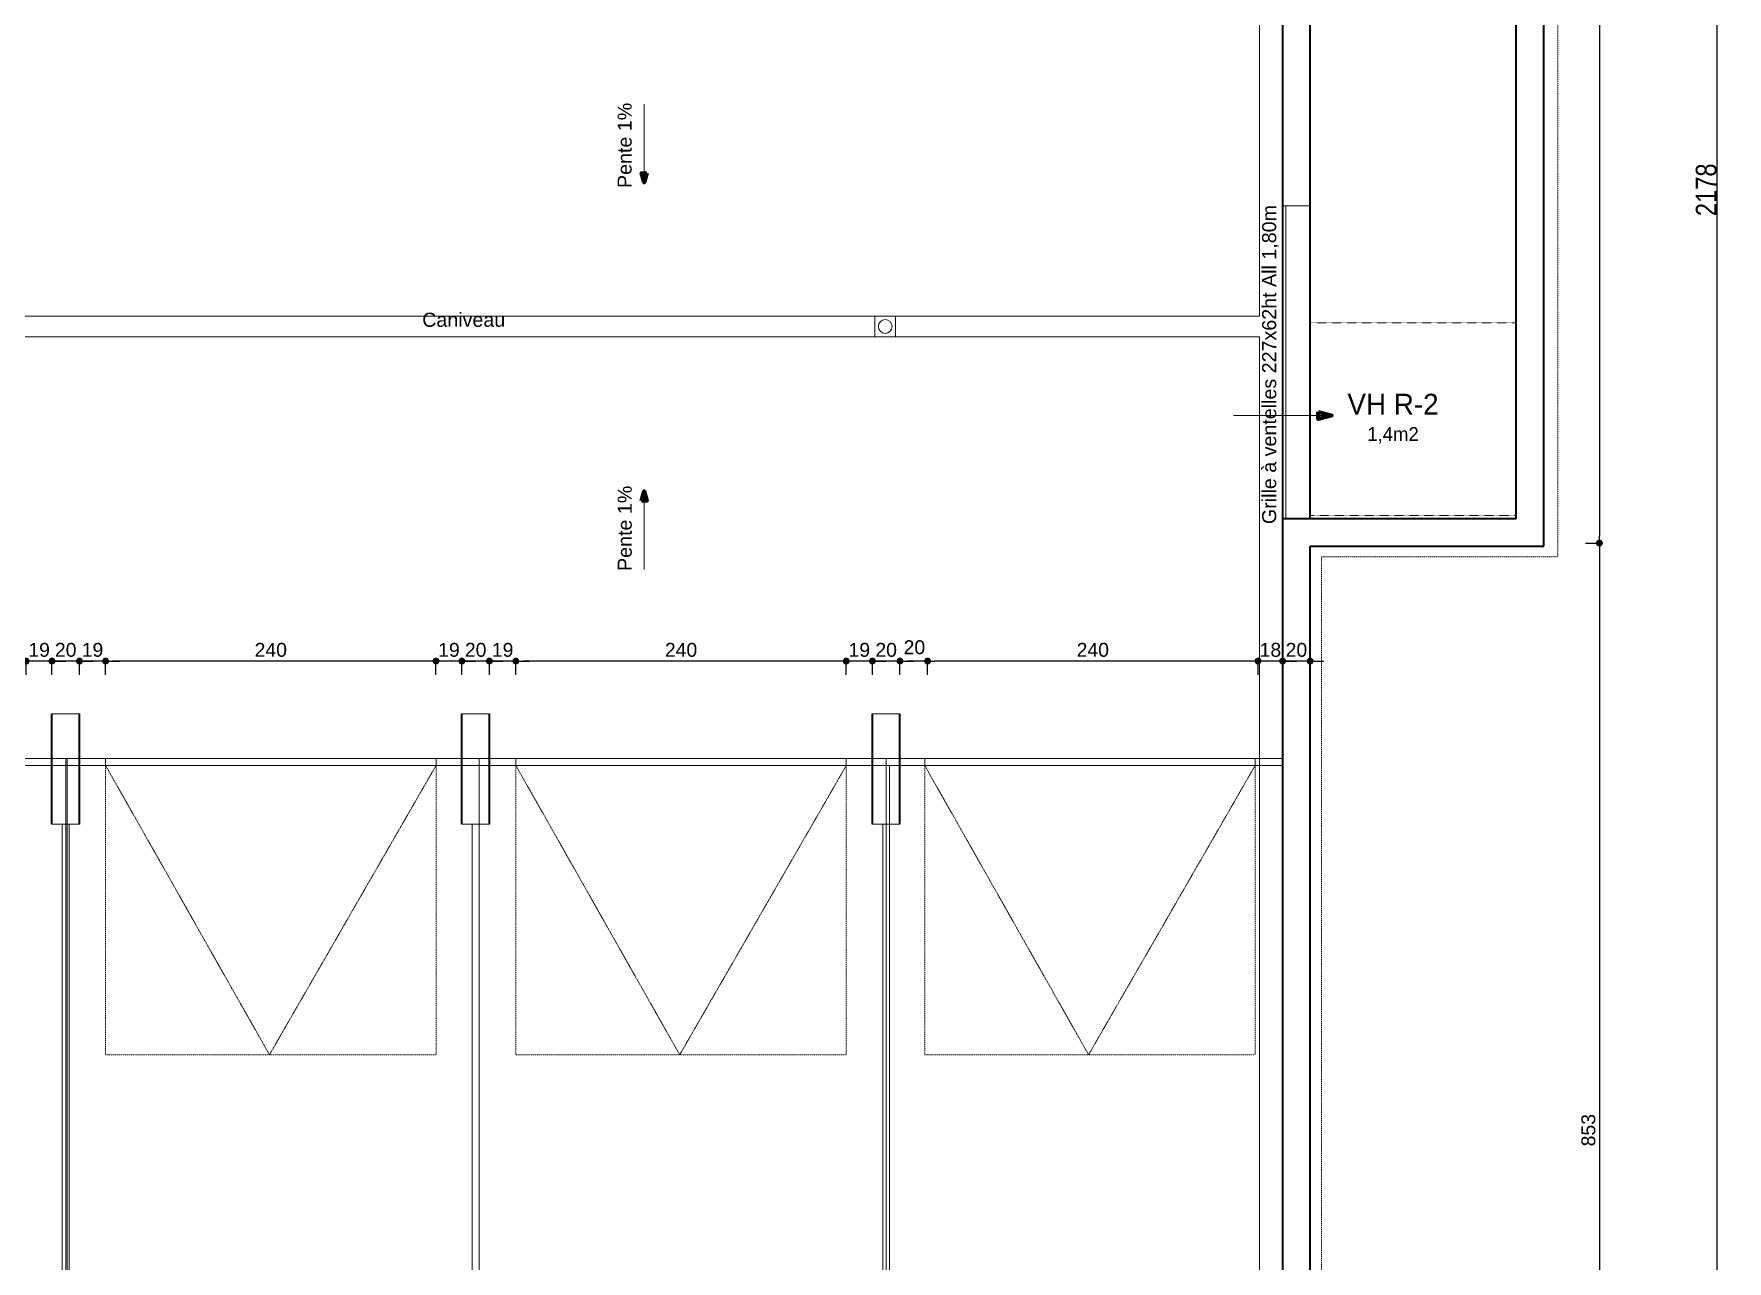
# Model space of a CAD drawing. Header units: centimetres. Extents: x 16433 to 114398, y -50094 to -12305.
# Drawn here: x 33388 to 34618, y -32882 to -31991 of the extents above; entities that cross this region are included whole.
import ezdxf

# ---------------------------------------------------------------- set-up
doc = ezdxf.new("R2010")
doc.units = ezdxf.units.CM
doc.header["$LTSCALE"] = 0.5
doc.linetypes.add('Style de ligne -1', pattern=[0.41664, 0.20828, -0.20836])
doc.linetypes.add('Style de ligne -14', pattern=[0.442913, 0.295276, -0.147638])
doc.layers.get('0').update_dxf_attribs({"linetype": 'CONTINUOUS'})
doc.layers.get('DEFPOINTS').update_dxf_attribs({"linetype": 'CONTINUOUS'})
for name, color, linetype in [('01_cote_gen', 4, 'CONTINUOUS'), ('3-BAT C-Niveau -2', 7, 'CONTINUOUS'), ('AA_COTES', 2, 'CONTINUOUS')]:
    doc.layers.add(name, color=color, linetype=linetype)
doc.styles.add('Futura Book', font='')
doc.styles.add('Helvetica', font='')
doc.styles.add('STYLE2', font='ARIALN.TTF')
doc.styles.get('Futura Book').set_extended_font_data('Futura Book')
doc.styles.get('Helvetica').set_extended_font_data('Helvetica')
doc.dimstyles.new('IS', dxfattribs={"dimtxt": 10.08724, "dimasz": 5.007446, "dimexe": 2, "dimexo": 10, "dimgap": 3, "dimtad": 1, "dimdec": 1, "dimtxsty": 'Helvetica', "dimblk": 'DOT', "dimblk1": 'DOT', "dimblk2": 'DOT', "dimcen": 0, "dimdle": 10, "dimazin": 0, "dimtfac": 0.8, "dimtdec": 1, "dimtix": 1, "dimtmove": 0, "dimatfit": 0, "dimldrblk": 'VW_FILLEDARROW-1', "dimfxl": 10, "dimfxlon": 1, "dimfrac": 2, "dimtolj": 1, "dimarcsym": 0})
doc.dimstyles.new('JB50', dxfattribs={"dimscale": 0.1, "dimtxt": 150, "dimasz": 15, "dimexe": 0.1, "dimexo": 0.1, "dimgap": 0.09, "dimtad": 1, "dimdec": 1, "dimdsep": 46, "dimtxsty": 'STYLE2', "dimblk1": 'BOND_G', "dimblk2": 'BOND_D', "dimsah": 1, "dimcen": 1.5, "dimdle": 0.01, "dimse1": 1, "dimse2": 1, "dimclrd": 4, "dimclre": 2, "dimclrt": 6, "dimazin": 2, "dimtfac": 2.333333, "dimtdec": 1, "dimtix": 1, "dimtmove": 2, "dimatfit": 3, "dimldrblk": 'BOND_G', "dimfxl": 1, "dimtolj": 1, "dimtzin": 0, "dimarcsym": 0})

# ---------------------------------------------------------------- blocks, each defined once
blk = doc.blocks.new('Groupe-97-1')
at = {"color": 7, "linetype": 'Continuous', "lineweight": 5}
for p, q in [((13417.7, -44928.5), (14237.2, -49256.1)), ((13432.4, -44925.7), (14252, -49253.3)), ((14252, -49253.3), (15395.2, -49036.8)), ((13286.9, -49436), (14237.2, -49256.1))]:
    blk.add_line(p, q, dxfattribs=at)
blk = doc.blocks.new('Groupe-98-1')
at = {"color": 7, "linetype": 'Continuous', "lineweight": 13}
blk.add_line((13988, -48848.3), (14044.1, -48837.7), dxfattribs=at)
at = {"color": 7, "linetype": 'Continuous', "lineweight": 100, "flags": 128}
blk.add_lwpolyline([(14036.8, -48837.2), (14044.1, -48837.7), (14037.5, -48840.9)], close=True, dxfattribs=at)
at = {"color": 7, "insert": (14013.9, -48823.9), "char_height": 10.217, "attachment_point": 2, "rotation": 10.7236, "line_spacing_factor": 0.834288, "style": 'Helvetica'}
blk.add_mtext('\\pt38.078;Pente 1%', dxfattribs=at)
blk = doc.blocks.new('Groupe-99-1')
at = {"color": 7, "linetype": 'Continuous', "lineweight": 13}
blk.add_line((14320.1, -48785.4), (14264.1, -48796), dxfattribs=at)
at = {"color": 7, "linetype": 'Continuous', "lineweight": 100, "flags": 128}
blk.add_lwpolyline([(14271.3, -48796.7), (14264.1, -48796), (14270.6, -48793)], close=True, dxfattribs=at)
at = {"color": 7, "insert": (14287.1, -48772.1), "char_height": 10.217, "attachment_point": 2, "rotation": 10.7236, "line_spacing_factor": 0.834288, "style": 'Helvetica'}
blk.add_mtext('\\pt38.078;Pente 1%', dxfattribs=at)
blk = doc.blocks.new('Groupe-106-1')
at = {"color": 7, "linetype": 'Continuous', "lineweight": 13, "flags": 128}
blk.add_lwpolyline([(14200, -48978.7), (14202.8, -48993.5), (14188.1, -48996.3), (14185.3, -48981.5)], close=True, dxfattribs=at)
at = {"color": 7, "linetype": 'Continuous', "lineweight": 13}
blk.add_circle((14194.1, -48987.6), 5, dxfattribs=at)
blk = doc.blocks.new('_DOT')
at = {"color": 0, "linetype": 'ByBlock', "lineweight": -2}
blk.add_line((-0.5, 0), (-1, 0), dxfattribs=at)
at = {"color": 0, "linetype": 'ByBlock', "const_width": 0.5}
blk.add_lwpolyline([(-0.25, 0, 1), (0.25, 0, 1)], format="xyb", close=True, dxfattribs=at)
blk = doc.blocks.new('*D2446')
at = {"layer": '3-BAT C-Niveau -2', "color": 0, "linetype": 'Continuous', "lineweight": -2, "transparency": 16777216}
for p, q in [((34515, -32360.9), (34527, -32360.9)), ((34525, -32365.9), (34525, -33208.4)), ((34515, -33213.4), (34527, -33213.4))]:
    blk.add_line(p, q, dxfattribs=at)
at = {"layer": 'DEFPOINTS', "color": 0, "linetype": 'Continuous', "transparency": 16777216}
for p in [(34484.5, -32360.9), (34283, -33213.4), (34525, -33213.4)]:
    blk.add_point(p, dxfattribs=at)
at = {"layer": '3-BAT C-Niveau -2', "color": 0, "linetype": 'Continuous', "lineweight": -2, "transparency": 16777216, "xscale": 5.007446289062499, "yscale": 5.007446289062499, "zscale": 5.007446289062499}
for p, rotation in [((34525, -32360.9), 90), ((34525, -33213.4), 270)]:
    blk.add_blockref('_DOT', p, dxfattribs=dict(at, rotation=rotation))
at = {"layer": '3-BAT C-Niveau -2', "color": 0, "linetype": 'Continuous', "lineweight": 5, "transparency": 16777216, "insert": (34517, -32787.2), "char_height": 10.09, "attachment_point": 5, "rotation": 90, "style": 'Helvetica'}
blk.add_mtext('\\A1;853', dxfattribs=at)
blk = doc.blocks.new('VW_FILLEDARROW-1')
at = {"color": 0, "linetype": 'Continuous', "lineweight": 5, "flags": 128}
blk.add_lwpolyline([(-2, 0.54), (0, 0), (-2, -0.54)], close=True, dxfattribs=at)
blk = doc.blocks.new('*D2447')
at = {"layer": '3-BAT C-Niveau -2', "color": 0, "linetype": 'Continuous', "lineweight": -2, "transparency": 16777216}
for p, q in [((34515, -30997.4), (34527, -30997.4)), ((34525, -31002.4), (34525, -32355.9)), ((34515, -32360.9), (34527, -32360.9))]:
    blk.add_line(p, q, dxfattribs=at)
at = {"layer": 'DEFPOINTS', "color": 0, "linetype": 'Continuous', "transparency": 16777216}
for p in [(34484.5, -30997.4), (34484.5, -32360.9), (34525, -32360.9)]:
    blk.add_point(p, dxfattribs=at)
at = {"layer": '3-BAT C-Niveau -2', "color": 0, "linetype": 'Continuous', "lineweight": -2, "transparency": 16777216, "xscale": 5.007446289062499, "yscale": 5.007446289062499, "zscale": 5.007446289062499}
for p, rotation in [((34525, -30997.4), 90), ((34525, -32360.9), 270)]:
    blk.add_blockref('_DOT', p, dxfattribs=dict(at, rotation=rotation))
at = {"layer": '3-BAT C-Niveau -2', "color": 0, "linetype": 'Continuous', "lineweight": 5, "transparency": 16777216, "insert": (34517, -31679.2), "char_height": 10.09, "attachment_point": 5, "rotation": 90, "style": 'Helvetica'}
blk.add_mtext('\\A1;1363', dxfattribs=at)
blk = doc.blocks.new('*D2350')
at = {"layer": '3-BAT C-Niveau -2', "color": 0, "linetype": 'Continuous', "lineweight": -2, "transparency": 16777216}
for p, q in [((33377.2, -32446.6), (33372.2, -32446.6)), ((33382.2, -32456.6), (33382.2, -32444.6)), ((33400.9, -32446.6), (33382.2, -32446.6)), ((33400.9, -32456.6), (33400.9, -32444.6)), ((33405.9, -32446.6), (33410.9, -32446.6))]:
    blk.add_line(p, q, dxfattribs=at)
at = {"layer": 'DEFPOINTS', "color": 0, "linetype": 'Continuous', "transparency": 16777216}
for p in [(33382.2, -32446.6), (33400.9, -32484.9), (33382.2, -32531.7)]:
    blk.add_point(p, dxfattribs=at)
at = {"layer": '3-BAT C-Niveau -2', "color": 0, "linetype": 'Continuous', "lineweight": -2, "transparency": 16777216, "xscale": 5.007446289062499, "yscale": 5.007446289062499, "zscale": 5.007446289062499}
blk.add_blockref('_DOT', (33382.2, -32446.6), dxfattribs=at)
at = {"layer": '3-BAT C-Niveau -2', "color": 0, "linetype": 'Continuous', "lineweight": -2, "transparency": 16777216, "xscale": 5.007446289062499, "yscale": 5.007446289062499, "zscale": 5.007446289062499, "rotation": 180}
blk.add_blockref('_DOT', (33400.9, -32446.6), dxfattribs=at)
at = {"layer": '3-BAT C-Niveau -2', "color": 0, "linetype": 'Continuous', "lineweight": 5, "transparency": 16777216, "insert": (33391.6, -32438.5), "char_height": 10.09, "attachment_point": 5, "style": 'Helvetica'}
blk.add_mtext('\\A1;19', dxfattribs=at)
blk = doc.blocks.new('*D2351')
at = {"layer": '3-BAT C-Niveau -2', "color": 0, "linetype": 'Continuous', "lineweight": -2, "transparency": 16777216}
for p, q in [((33395.9, -32446.6), (33390.9, -32446.6)), ((33400.9, -32456.6), (33400.9, -32444.6)), ((33420.9, -32446.6), (33400.9, -32446.6)), ((33420.9, -32456.6), (33420.9, -32444.6)), ((33425.9, -32446.6), (33430.9, -32446.6))]:
    blk.add_line(p, q, dxfattribs=at)
at = {"layer": 'DEFPOINTS', "color": 0, "linetype": 'Continuous', "transparency": 16777216}
for p in [(33400.9, -32446.6), (33400.9, -32484.9), (33420.9, -32484.9)]:
    blk.add_point(p, dxfattribs=at)
at = {"layer": '3-BAT C-Niveau -2', "color": 0, "linetype": 'Continuous', "lineweight": -2, "transparency": 16777216, "xscale": 5.007446289062499, "yscale": 5.007446289062499, "zscale": 5.007446289062499}
blk.add_blockref('_DOT', (33400.9, -32446.6), dxfattribs=at)
at = {"layer": '3-BAT C-Niveau -2', "color": 0, "linetype": 'Continuous', "lineweight": -2, "transparency": 16777216, "xscale": 5.007446289062499, "yscale": 5.007446289062499, "zscale": 5.007446289062499, "rotation": 180}
blk.add_blockref('_DOT', (33420.9, -32446.6), dxfattribs=at)
at = {"layer": '3-BAT C-Niveau -2', "color": 0, "linetype": 'Continuous', "lineweight": 5, "transparency": 16777216, "insert": (33410.9, -32438.5), "char_height": 10.09, "attachment_point": 5, "style": 'Helvetica'}
blk.add_mtext('\\A1;20', dxfattribs=at)
blk = doc.blocks.new('*D2352')
at = {"layer": '3-BAT C-Niveau -2', "color": 0, "linetype": 'Continuous', "lineweight": -2, "transparency": 16777216}
for p, q in [((33415.9, -32446.6), (33410.9, -32446.6)), ((33420.9, -32456.6), (33420.9, -32444.6)), ((33439.9, -32446.6), (33420.9, -32446.6)), ((33439.9, -32456.6), (33439.9, -32444.6)), ((33444.9, -32446.6), (33449.9, -32446.6))]:
    blk.add_line(p, q, dxfattribs=at)
at = {"layer": 'DEFPOINTS', "color": 0, "linetype": 'Continuous', "transparency": 16777216}
for p in [(33420.9, -32446.6), (33420.9, -32484.9), (33439.9, -32522.4)]:
    blk.add_point(p, dxfattribs=at)
at = {"layer": '3-BAT C-Niveau -2', "color": 0, "linetype": 'Continuous', "lineweight": -2, "transparency": 16777216, "xscale": 5.007446289062499, "yscale": 5.007446289062499, "zscale": 5.007446289062499}
blk.add_blockref('_DOT', (33420.9, -32446.6), dxfattribs=at)
at = {"layer": '3-BAT C-Niveau -2', "color": 0, "linetype": 'Continuous', "lineweight": -2, "transparency": 16777216, "xscale": 5.007446289062499, "yscale": 5.007446289062499, "zscale": 5.007446289062499, "rotation": 180}
blk.add_blockref('_DOT', (33439.9, -32446.6), dxfattribs=at)
at = {"layer": '3-BAT C-Niveau -2', "color": 0, "linetype": 'Continuous', "lineweight": 5, "transparency": 16777216, "insert": (33430.4, -32438.5), "char_height": 10.09, "attachment_point": 5, "style": 'Helvetica'}
blk.add_mtext('\\A1;19', dxfattribs=at)
blk = doc.blocks.new('*D2353')
at = {"layer": '3-BAT C-Niveau -2', "color": 0, "linetype": 'Continuous', "lineweight": -2, "transparency": 16777216}
for p, q in [((33439.9, -32456.6), (33439.9, -32444.6)), ((33674.9, -32446.6), (33444.9, -32446.6)), ((33679.9, -32456.6), (33679.9, -32444.6))]:
    blk.add_line(p, q, dxfattribs=at)
at = {"layer": 'DEFPOINTS', "color": 0, "linetype": 'Continuous', "transparency": 16777216}
for p in [(33439.9, -32446.6), (33439.9, -32522.4), (33679.9, -32526.5)]:
    blk.add_point(p, dxfattribs=at)
at = {"layer": '3-BAT C-Niveau -2', "color": 0, "linetype": 'Continuous', "lineweight": -2, "transparency": 16777216, "xscale": 5.007446289062499, "yscale": 5.007446289062499, "zscale": 5.007446289062499, "rotation": 180}
blk.add_blockref('_DOT', (33439.9, -32446.6), dxfattribs=at)
at = {"layer": '3-BAT C-Niveau -2', "color": 0, "linetype": 'Continuous', "lineweight": -2, "transparency": 16777216, "xscale": 5.007446289062499, "yscale": 5.007446289062499, "zscale": 5.007446289062499}
blk.add_blockref('_DOT', (33679.9, -32446.6), dxfattribs=at)
at = {"layer": '3-BAT C-Niveau -2', "color": 0, "linetype": 'Continuous', "lineweight": 5, "transparency": 16777216, "insert": (33559.9, -32438.5), "char_height": 10.09, "attachment_point": 5, "style": 'Helvetica'}
blk.add_mtext('\\A1;240', dxfattribs=at)
blk = doc.blocks.new('*D2354')
at = {"layer": '3-BAT C-Niveau -2', "color": 0, "linetype": 'Continuous', "lineweight": -2, "transparency": 16777216}
for p, q in [((33674.9, -32446.6), (33669.9, -32446.6)), ((33679.9, -32456.6), (33679.9, -32444.6)), ((33698.7, -32446.6), (33679.9, -32446.6)), ((33698.7, -32456.6), (33698.7, -32444.6)), ((33703.7, -32446.6), (33708.7, -32446.6))]:
    blk.add_line(p, q, dxfattribs=at)
at = {"layer": 'DEFPOINTS', "color": 0, "linetype": 'Continuous', "transparency": 16777216}
for p in [(33679.9, -32446.6), (33698.7, -32489.1), (33679.9, -32526.5)]:
    blk.add_point(p, dxfattribs=at)
at = {"layer": '3-BAT C-Niveau -2', "color": 0, "linetype": 'Continuous', "lineweight": -2, "transparency": 16777216, "xscale": 5.007446289062499, "yscale": 5.007446289062499, "zscale": 5.007446289062499}
blk.add_blockref('_DOT', (33679.9, -32446.6), dxfattribs=at)
at = {"layer": '3-BAT C-Niveau -2', "color": 0, "linetype": 'Continuous', "lineweight": -2, "transparency": 16777216, "xscale": 5.007446289062499, "yscale": 5.007446289062499, "zscale": 5.007446289062499, "rotation": 180}
blk.add_blockref('_DOT', (33698.7, -32446.6), dxfattribs=at)
at = {"layer": '3-BAT C-Niveau -2', "color": 0, "linetype": 'Continuous', "lineweight": 5, "transparency": 16777216, "insert": (33689.3, -32438.5), "char_height": 10.09, "attachment_point": 5, "style": 'Helvetica'}
blk.add_mtext('\\A1;19', dxfattribs=at)
blk = doc.blocks.new('*D2355')
at = {"layer": '3-BAT C-Niveau -2', "color": 0, "linetype": 'Continuous', "lineweight": -2, "transparency": 16777216}
for p, q in [((33693.7, -32446.6), (33688.6, -32446.6)), ((33698.7, -32456.6), (33698.7, -32444.6)), ((33718.7, -32446.6), (33698.7, -32446.6)), ((33718.7, -32456.6), (33718.7, -32444.6)), ((33723.7, -32446.6), (33728.7, -32446.6))]:
    blk.add_line(p, q, dxfattribs=at)
at = {"layer": 'DEFPOINTS', "color": 0, "linetype": 'Continuous', "transparency": 16777216}
for p in [(33698.7, -32446.6), (33698.7, -32489.1), (33718.7, -32487.8)]:
    blk.add_point(p, dxfattribs=at)
at = {"layer": '3-BAT C-Niveau -2', "color": 0, "linetype": 'Continuous', "lineweight": -2, "transparency": 16777216, "xscale": 5.007446289062499, "yscale": 5.007446289062499, "zscale": 5.007446289062499}
blk.add_blockref('_DOT', (33698.7, -32446.6), dxfattribs=at)
at = {"layer": '3-BAT C-Niveau -2', "color": 0, "linetype": 'Continuous', "lineweight": -2, "transparency": 16777216, "xscale": 5.007446289062499, "yscale": 5.007446289062499, "zscale": 5.007446289062499, "rotation": 180}
blk.add_blockref('_DOT', (33718.7, -32446.6), dxfattribs=at)
at = {"layer": '3-BAT C-Niveau -2', "color": 0, "linetype": 'Continuous', "lineweight": 5, "transparency": 16777216, "insert": (33708.7, -32438.5), "char_height": 10.09, "attachment_point": 5, "style": 'Helvetica'}
blk.add_mtext('\\A1;20', dxfattribs=at)
blk = doc.blocks.new('*D2356')
at = {"layer": '3-BAT C-Niveau -2', "color": 0, "linetype": 'Continuous', "lineweight": -2, "transparency": 16777216}
for p, q in [((33713.7, -32446.6), (33708.6, -32446.6)), ((33718.7, -32456.6), (33718.7, -32444.6)), ((33737.9, -32446.6), (33718.7, -32446.6)), ((33737.9, -32456.6), (33737.9, -32444.6)), ((33742.9, -32446.6), (33747.9, -32446.6))]:
    blk.add_line(p, q, dxfattribs=at)
at = {"layer": 'DEFPOINTS', "color": 0, "linetype": 'Continuous', "transparency": 16777216}
for p in [(33718.7, -32446.6), (33718.7, -32487.8), (33737.9, -32574.9)]:
    blk.add_point(p, dxfattribs=at)
at = {"layer": '3-BAT C-Niveau -2', "color": 0, "linetype": 'Continuous', "lineweight": -2, "transparency": 16777216, "xscale": 5.007446289062499, "yscale": 5.007446289062499, "zscale": 5.007446289062499}
blk.add_blockref('_DOT', (33718.7, -32446.6), dxfattribs=at)
at = {"layer": '3-BAT C-Niveau -2', "color": 0, "linetype": 'Continuous', "lineweight": -2, "transparency": 16777216, "xscale": 5.007446289062499, "yscale": 5.007446289062499, "zscale": 5.007446289062499, "rotation": 180}
blk.add_blockref('_DOT', (33737.9, -32446.6), dxfattribs=at)
at = {"layer": '3-BAT C-Niveau -2', "color": 0, "linetype": 'Continuous', "lineweight": 5, "transparency": 16777216, "insert": (33728.3, -32438.5), "char_height": 10.09, "attachment_point": 5, "style": 'Helvetica'}
blk.add_mtext('\\A1;19', dxfattribs=at)
blk = doc.blocks.new('*D2357')
at = {"layer": '3-BAT C-Niveau -2', "color": 0, "linetype": 'Continuous', "lineweight": -2, "transparency": 16777216}
for p, q in [((33737.9, -32456.6), (33737.9, -32444.6)), ((33972.9, -32446.6), (33742.9, -32446.6)), ((33977.9, -32456.6), (33977.9, -32444.6))]:
    blk.add_line(p, q, dxfattribs=at)
at = {"layer": 'DEFPOINTS', "color": 0, "linetype": 'Continuous', "transparency": 16777216}
for p in [(33737.9, -32446.6), (33737.9, -32574.9), (33977.9, -32574.9)]:
    blk.add_point(p, dxfattribs=at)
at = {"layer": '3-BAT C-Niveau -2', "color": 0, "linetype": 'Continuous', "lineweight": -2, "transparency": 16777216, "xscale": 5.007446289062499, "yscale": 5.007446289062499, "zscale": 5.007446289062499, "rotation": 180}
blk.add_blockref('_DOT', (33737.9, -32446.6), dxfattribs=at)
at = {"layer": '3-BAT C-Niveau -2', "color": 0, "linetype": 'Continuous', "lineweight": -2, "transparency": 16777216, "xscale": 5.007446289062499, "yscale": 5.007446289062499, "zscale": 5.007446289062499}
blk.add_blockref('_DOT', (33977.9, -32446.6), dxfattribs=at)
at = {"layer": '3-BAT C-Niveau -2', "color": 0, "linetype": 'Continuous', "lineweight": 5, "transparency": 16777216, "insert": (33857.9, -32438.5), "char_height": 10.09, "attachment_point": 5, "style": 'Helvetica'}
blk.add_mtext('\\A1;240', dxfattribs=at)
blk = doc.blocks.new('*D2358')
at = {"layer": '3-BAT C-Niveau -2', "color": 0, "linetype": 'Continuous', "lineweight": -2, "transparency": 16777216}
for p, q in [((33972.9, -32446.6), (33967.9, -32446.6)), ((33977.9, -32456.6), (33977.9, -32444.6)), ((33996.9, -32446.6), (33977.9, -32446.6)), ((33996.9, -32456.6), (33996.9, -32444.6)), ((34001.9, -32446.6), (34006.9, -32446.6))]:
    blk.add_line(p, q, dxfattribs=at)
at = {"layer": 'DEFPOINTS', "color": 0, "linetype": 'Continuous', "transparency": 16777216}
for p in [(33977.9, -32446.6), (33996.9, -32484.9), (33977.9, -32574.9)]:
    blk.add_point(p, dxfattribs=at)
at = {"layer": '3-BAT C-Niveau -2', "color": 0, "linetype": 'Continuous', "lineweight": -2, "transparency": 16777216, "xscale": 5.007446289062499, "yscale": 5.007446289062499, "zscale": 5.007446289062499}
blk.add_blockref('_DOT', (33977.9, -32446.6), dxfattribs=at)
at = {"layer": '3-BAT C-Niveau -2', "color": 0, "linetype": 'Continuous', "lineweight": -2, "transparency": 16777216, "xscale": 5.007446289062499, "yscale": 5.007446289062499, "zscale": 5.007446289062499, "rotation": 180}
blk.add_blockref('_DOT', (33996.9, -32446.6), dxfattribs=at)
at = {"layer": '3-BAT C-Niveau -2', "color": 0, "linetype": 'Continuous', "lineweight": 5, "transparency": 16777216, "insert": (33987.4, -32438.5), "char_height": 10.09, "attachment_point": 5, "style": 'Helvetica'}
blk.add_mtext('\\A1;19', dxfattribs=at)
blk = doc.blocks.new('*D2359')
at = {"layer": '3-BAT C-Niveau -2', "color": 0, "linetype": 'Continuous', "lineweight": -2, "transparency": 16777216}
for p, q in [((33991.9, -32446.6), (33986.9, -32446.6)), ((33996.9, -32456.6), (33996.9, -32444.6)), ((34016.9, -32446.6), (33996.9, -32446.6)), ((34016.9, -32456.6), (34016.9, -32444.6)), ((34021.9, -32446.6), (34026.9, -32446.6))]:
    blk.add_line(p, q, dxfattribs=at)
at = {"layer": 'DEFPOINTS', "color": 0, "linetype": 'Continuous', "transparency": 16777216}
for p in [(33996.9, -32446.6), (33996.9, -32484.9), (34016.9, -32484.9)]:
    blk.add_point(p, dxfattribs=at)
at = {"layer": '3-BAT C-Niveau -2', "color": 0, "linetype": 'Continuous', "lineweight": -2, "transparency": 16777216, "xscale": 5.007446289062499, "yscale": 5.007446289062499, "zscale": 5.007446289062499}
blk.add_blockref('_DOT', (33996.9, -32446.6), dxfattribs=at)
at = {"layer": '3-BAT C-Niveau -2', "color": 0, "linetype": 'Continuous', "lineweight": -2, "transparency": 16777216, "xscale": 5.007446289062499, "yscale": 5.007446289062499, "zscale": 5.007446289062499, "rotation": 180}
blk.add_blockref('_DOT', (34016.9, -32446.6), dxfattribs=at)
at = {"layer": '3-BAT C-Niveau -2', "color": 0, "linetype": 'Continuous', "lineweight": 5, "transparency": 16777216, "insert": (34006.9, -32438.5), "char_height": 10.09, "attachment_point": 5, "style": 'Helvetica'}
blk.add_mtext('\\A1;20', dxfattribs=at)
blk = doc.blocks.new('*D2360')
at = {"layer": '3-BAT C-Niveau -2', "color": 0, "linetype": 'Continuous', "lineweight": -2, "transparency": 16777216}
for p, q in [((34016.9, -32456.6), (34016.9, -32444.6)), ((34032, -32446.6), (34021.9, -32446.6)), ((34037, -32456.6), (34037, -32444.6))]:
    blk.add_line(p, q, dxfattribs=at)
at = {"layer": 'DEFPOINTS', "color": 0, "linetype": 'Continuous', "transparency": 16777216}
for p in [(34016.9, -32446.6), (34016.9, -32484.9), (34037, -32534.7)]:
    blk.add_point(p, dxfattribs=at)
at = {"layer": '3-BAT C-Niveau -2', "color": 0, "linetype": 'Continuous', "lineweight": -2, "transparency": 16777216, "xscale": 5.007446289062499, "yscale": 5.007446289062499, "zscale": 5.007446289062499, "rotation": 180}
blk.add_blockref('_DOT', (34016.9, -32446.6), dxfattribs=at)
at = {"layer": '3-BAT C-Niveau -2', "color": 0, "linetype": 'Continuous', "lineweight": -2, "transparency": 16777216, "xscale": 5.007446289062499, "yscale": 5.007446289062499, "zscale": 5.007446289062499}
blk.add_blockref('_DOT', (34037, -32446.6), dxfattribs=at)
at = {"layer": '3-BAT C-Niveau -2', "color": 0, "linetype": 'Continuous', "lineweight": 5, "transparency": 16777216, "insert": (34027.4, -32436.6), "char_height": 10.09, "attachment_point": 5, "style": 'Helvetica'}
blk.add_mtext('\\A1;20', dxfattribs=at)
blk = doc.blocks.new('*D2361')
at = {"layer": '3-BAT C-Niveau -2', "color": 0, "linetype": 'Continuous', "lineweight": -2, "transparency": 16777216}
for p, q in [((34037, -32456.6), (34037, -32444.6)), ((34272, -32446.6), (34042, -32446.6)), ((34277, -32456.6), (34277, -32444.6))]:
    blk.add_line(p, q, dxfattribs=at)
at = {"layer": 'DEFPOINTS', "color": 0, "linetype": 'Continuous', "transparency": 16777216}
for p in [(34037, -32446.6), (34037, -32534.7), (34277, -32547.3)]:
    blk.add_point(p, dxfattribs=at)
at = {"layer": '3-BAT C-Niveau -2', "color": 0, "linetype": 'Continuous', "lineweight": -2, "transparency": 16777216, "xscale": 5.007446289062499, "yscale": 5.007446289062499, "zscale": 5.007446289062499, "rotation": 180}
blk.add_blockref('_DOT', (34037, -32446.6), dxfattribs=at)
at = {"layer": '3-BAT C-Niveau -2', "color": 0, "linetype": 'Continuous', "lineweight": -2, "transparency": 16777216, "xscale": 5.007446289062499, "yscale": 5.007446289062499, "zscale": 5.007446289062499}
blk.add_blockref('_DOT', (34277, -32446.6), dxfattribs=at)
at = {"layer": '3-BAT C-Niveau -2', "color": 0, "linetype": 'Continuous', "lineweight": 5, "transparency": 16777216, "insert": (34157, -32438.5), "char_height": 10.09, "attachment_point": 5, "style": 'Helvetica'}
blk.add_mtext('\\A1;240', dxfattribs=at)
blk = doc.blocks.new('*D2362')
at = {"layer": '3-BAT C-Niveau -2', "color": 0, "linetype": 'Continuous', "lineweight": -2, "transparency": 16777216}
for p, q in [((34272, -32446.6), (34267, -32446.6)), ((34277, -32456.6), (34277, -32444.6)), ((34294.9, -32446.6), (34277, -32446.6)), ((34294.9, -32456.6), (34294.9, -32444.6)), ((34299.9, -32446.6), (34304.9, -32446.6))]:
    blk.add_line(p, q, dxfattribs=at)
at = {"layer": 'DEFPOINTS', "color": 0, "linetype": 'Continuous', "transparency": 16777216}
for p in [(34277, -32446.6), (34294.9, -32472), (34277, -32547.3)]:
    blk.add_point(p, dxfattribs=at)
at = {"layer": '3-BAT C-Niveau -2', "color": 0, "linetype": 'Continuous', "lineweight": -2, "transparency": 16777216, "xscale": 5.007446289062499, "yscale": 5.007446289062499, "zscale": 5.007446289062499}
blk.add_blockref('_DOT', (34277, -32446.6), dxfattribs=at)
at = {"layer": '3-BAT C-Niveau -2', "color": 0, "linetype": 'Continuous', "lineweight": -2, "transparency": 16777216, "xscale": 5.007446289062499, "yscale": 5.007446289062499, "zscale": 5.007446289062499, "rotation": 180}
blk.add_blockref('_DOT', (34294.9, -32446.6), dxfattribs=at)
at = {"layer": '3-BAT C-Niveau -2', "color": 0, "linetype": 'Continuous', "lineweight": 5, "transparency": 16777216, "insert": (34286, -32438.5), "char_height": 10.09, "attachment_point": 5, "style": 'Helvetica'}
blk.add_mtext('\\A1;18', dxfattribs=at)
blk = doc.blocks.new('*D2363')
at = {"layer": '3-BAT C-Niveau -2', "color": 0, "linetype": 'Continuous', "lineweight": -2, "transparency": 16777216}
for p, q in [((34289.9, -32446.6), (34284.9, -32446.6)), ((34294.9, -32456.6), (34294.9, -32444.6)), ((34314.9, -32446.6), (34294.9, -32446.6)), ((34314.9, -32456.6), (34314.9, -32444.6)), ((34319.9, -32446.6), (34324.9, -32446.6))]:
    blk.add_line(p, q, dxfattribs=at)
at = {"layer": 'DEFPOINTS', "color": 0, "linetype": 'Continuous', "transparency": 16777216}
for p in [(34294.9, -32446.6), (34294.9, -32472), (34314.9, -32472)]:
    blk.add_point(p, dxfattribs=at)
at = {"layer": '3-BAT C-Niveau -2', "color": 0, "linetype": 'Continuous', "lineweight": -2, "transparency": 16777216, "xscale": 5.007446289062499, "yscale": 5.007446289062499, "zscale": 5.007446289062499}
blk.add_blockref('_DOT', (34294.9, -32446.6), dxfattribs=at)
at = {"layer": '3-BAT C-Niveau -2', "color": 0, "linetype": 'Continuous', "lineweight": -2, "transparency": 16777216, "xscale": 5.007446289062499, "yscale": 5.007446289062499, "zscale": 5.007446289062499, "rotation": 180}
blk.add_blockref('_DOT', (34314.9, -32446.6), dxfattribs=at)
at = {"layer": '3-BAT C-Niveau -2', "color": 0, "linetype": 'Continuous', "lineweight": 5, "transparency": 16777216, "insert": (34304.9, -32438.5), "char_height": 10.09, "attachment_point": 5, "style": 'Helvetica'}
blk.add_mtext('\\A1;20', dxfattribs=at)
blk = doc.blocks.new('PORTE DE GARAGE')
at = {"color": 7, "linetype": 'Style de ligne -1', "lineweight": 5}
for p in [(0, 5), (240, 5)]:
    blk.add_line(p, (121, 215), dxfattribs=at)
at = {"color": 7, "linetype": 'Style de ligne -1', "lineweight": 5, "flags": 128}
blk.add_lwpolyline([(0, 215), (240, 215), (240, 5), (0, 5)], close=True, dxfattribs=at)
at = {"color": 7, "linetype": 'Continuous', "lineweight": 13, "flags": 128}
blk.add_lwpolyline([(0, 5), (240, 5), (240, 0), (0, 0)], close=True, dxfattribs=at)
blk = doc.blocks.new('BOND_G')
at = {"layer": 'AA_COTES', "color": 0}
for p, q in [((0, -5), (0, 15)), ((5, 0), (-5, 0)), ((1.77, 1.77), (-1.77, -1.77))]:
    blk.add_line(p, q, dxfattribs=at)
blk = doc.blocks.new('BOND_D')
at = {"layer": 'AA_COTES', "color": 0}
for p, q in [((5, 0), (-5, 0)), ((-1.77, -1.77), (1.77, 1.77)), ((0, 5), (0, -15))]:
    blk.add_line(p, q, dxfattribs=at)
blk = doc.blocks.new('*D2996')
at = {"layer": '01_cote_gen', "color": 4, "lineweight": -2, "transparency": 16777216}
blk.add_line((34610.3, -31016.9), (34610.3, -33191.9), dxfattribs=at)
at = {"layer": 'DEFPOINTS', "color": 0}
for p in [(34152.2, -31015.4), (34205.8, -33193.4), (34610.3, -33193.4)]:
    blk.add_point(p, dxfattribs=at)
at = {"layer": '01_cote_gen', "color": 4, "lineweight": -2, "transparency": 16777216, "xscale": 1.5, "yscale": 1.5, "zscale": 1.5}
for name, p, rotation in [('BOND_G', (34610.3, -31015.4), 90), ('BOND_D', (34610.3, -33193.4), 270)]:
    blk.add_blockref(name, p, dxfattribs=dict(at, rotation=rotation))
at = {"layer": '01_cote_gen', "color": 6, "transparency": 16777216, "insert": (34602.6, -32104.4), "char_height": 15, "attachment_point": 5, "rotation": 90, "style": 'STYLE2'}
blk.add_mtext('\\A1;2178', dxfattribs=at)

msp = doc.modelspace()

# ---------------------------------------------------------------- linework, layer by layer
at = {"layer": '3-BAT C-Niveau -2', "color": 7, "linetype": 'Continuous', "lineweight": 35}
for p, q in [((34484.532, -32363.155), (34484.532, -30997.435)), ((34294.926, -32343.155), (34294.926, -31015.435)), ((34314.926, -32343.155), (34314.926, -31015.435)), ((34464.532, -32343.155), (34464.532, -31015.435)), ((34294.926, -33193.435), (34294.926, -32343.155)), ((34294.926, -32343.155), (34464.532, -32343.155)), ((34314.926, -33213.435), (34314.926, -32363.155)), ((34314.926, -32363.155), (34484.532, -32363.155)), ((33400.926, -32564.915), (33400.926, -32484.915)), ((33420.926, -32564.915), (33420.926, -32484.915)), ((33698.659, -32564.915), (33698.659, -32484.915)), ((33718.659, -32564.915), (33718.659, -32484.915)), ((33996.926, -32564.915), (33996.926, -32484.915)), ((34016.926, -32564.915), (34016.926, -32484.915))]:
    msp.add_line(p, q, dxfattribs=at)
at = {"layer": '3-BAT C-Niveau -2', "color": 7, "linetype": 'Continuous', "lineweight": 5}
for p, q in [((34484.532, -32363.155), (34484.532, -30997.435)), ((34294.926, -32343.155), (34294.926, -31015.435)), ((34314.926, -32343.155), (34314.926, -31015.435)), ((34464.532, -32343.155), (34464.532, -31015.435)), ((34259.118, -32268.352), (34330.735, -32268.352)), ((34314.926, -32343.155), (34294.926, -32343.155)), ((34294.926, -32517.434), (34294.926, -32343.155)), ((34294.926, -32343.155), (34464.532, -32343.155)), ((34314.926, -33213.435), (34314.926, -32363.155)), ((34314.926, -32363.155), (34484.532, -32363.155)), ((33420.926, -32484.915), (33400.926, -32484.915)), ((33400.926, -32564.915), (33400.926, -32484.915)), ((33420.926, -32564.915), (33420.926, -32484.915)), ((33718.659, -32484.915), (33698.659, -32484.915)), ((33698.659, -32564.915), (33698.659, -32484.915)), ((33718.659, -32564.915), (33718.659, -32484.915)), ((34016.926, -32484.915), (33996.926, -32484.915)), ((33996.926, -32564.915), (33996.926, -32484.915)), ((34016.926, -32564.915), (34016.926, -32484.915)), ((34294.926, -32517.434), (32227.812, -32517.434)), ((34294.926, -32522.434), (32227.812, -32522.434)), ((34294.926, -33193.435), (34294.926, -32522.434)), ((33420.926, -32564.915), (33400.926, -32564.915)), ((33408.426, -32564.915), (33408.426, -33193.435)), ((33408.426, -32564.915), (33413.426, -32564.915)), ((33413.426, -32564.915), (33413.426, -33193.435)), ((33718.659, -32564.915), (33698.659, -32564.915)), ((33706.159, -32564.915), (33706.159, -33193.435)), ((33706.159, -32564.915), (33711.159, -32564.915)), ((33711.159, -32564.915), (33711.159, -33193.435)), ((34016.926, -32564.915), (33996.926, -32564.915)), ((34004.426, -32564.915), (34004.426, -33193.435)), ((34004.426, -32564.915), (34009.426, -32564.915)), ((34009.426, -32564.915), (34009.426, -33193.435))]:
    msp.add_line(p, q, dxfattribs=at)
at = {"layer": '3-BAT C-Niveau -2', "color": 7, "linetype": 'Continuous', "lineweight": 18}
for p, q in [((34294.926, -32517.434), (32227.812, -32517.434)), ((34294.926, -32522.434), (32227.812, -32522.434)), ((33408.426, -32564.915), (33408.426, -33193.435)), ((33413.426, -32564.915), (33413.426, -33193.435)), ((33706.159, -32564.915), (33706.159, -33193.435)), ((33711.159, -32564.915), (33711.159, -33193.435)), ((34004.426, -32564.915), (34004.426, -33193.435)), ((34009.426, -32564.915), (34009.426, -33193.435))]:
    msp.add_line(p, q, dxfattribs=at)
at = {"layer": '3-BAT C-Niveau -2', "color": 1, "linetype": 'Style de ligne -1', "lineweight": 13, "true_color": 0xff0000, "flags": 128}
msp.add_lwpolyline([(31905.952, -33223.45), (31905.952, -32992.67), (31615.821, -32992.67), (31615.821, -33223.434), (29590.877, -33223.434), (29590.877, -32474.915), (29824.821, -32474.915), (29824.821, -31623.45), (34494.83, -31623.45), (34494.83, -32370.925), (34323.037, -32370.925), (34323.037, -33223.45)], close=True, dxfattribs=at)
at = {"layer": '3-BAT C-Niveau -2', "color": 7, "linetype": 'Continuous', "lineweight": 13, "flags": 128}
msp.add_lwpolyline([(34314.926, -32116.155), (34314.926, -32343.155), (34294.926, -32343.155), (34294.926, -32116.155)], close=True, dxfattribs=at)
at = {"layer": '3-BAT C-Niveau -2', "color": 7, "linetype": 'Continuous', "lineweight": 5, "flags": 128}
for points in [[(34294.926, -32343.155), (34294.926, -32116.155), (34297.235, -32116.155), (34297.235, -32343.155)], [(33114.039, -33193.435), (33114.039, -32517.434), (33412.039, -32517.434), (33412.039, -33193.435)], [(33410.926, -33193.435), (33410.926, -32517.434), (33711.159, -32517.434), (33711.159, -33193.435)], [(33711.159, -33193.435), (33711.159, -32517.434), (34006.926, -32517.434), (34006.926, -33193.435)], [(34009.426, -32522.434), (34294.54, -32522.436), (34294.926, -33193.435), (34009.426, -33193.435)]]:
    msp.add_lwpolyline(points, close=True, dxfattribs=at)
at = {"layer": '3-BAT C-Niveau -2', "color": 7, "linetype": 'Style de ligne -14', "lineweight": 13, "flags": 128}
msp.add_lwpolyline([(34314.926, -32340.925), (34314.926, -32201.078), (34464.532, -32201.078), (34464.532, -32340.925)], close=True, dxfattribs=at)
at = {"layer": '3-BAT C-Niveau -2', "color": 7, "linetype": 'Continuous', "lineweight": 100, "flags": 128}
msp.add_lwpolyline([(34320.77, -32265.547), (34330.735, -32268.352), (34320.702, -32270.905)], close=True, dxfattribs=at)

# ---------------------------------------------------------------- block references
at = {"layer": '3-BAT C-Niveau -2', "color": 7}
for name, p, rotation in [('Groupe-97-1', (-16766.963, -37034.655), 79.27640525614329), ('Groupe-99-1', (-16766.963, -37034.655), 79.27640525614329), ('Groupe-106-1', (-16766.963, -37034.655), 79.27640525614329), ('Groupe-98-1', (-16766.963, -37034.655), 79.27640525614329), ('PORTE DE GARAGE', (33679.926, -32517.434), 180.0000000000319), ('PORTE DE GARAGE', (33977.926, -32517.434), 180.0000000000319), ('PORTE DE GARAGE', (34274.927, -32517.434), 180.0000000000319)]:
    msp.add_blockref(name, p, dxfattribs=dict(at, rotation=rotation))

# ---------------------------------------------------------------- texts
at = {"layer": '3-BAT C-Niveau -2', "color": 178, "insert": (34279.985, -32231.284), "char_height": 10.21693, "width": 301.93446, "attachment_point": 2, "rotation": 90, "line_spacing_factor": 0.834288, "style": 'Helvetica'}
msp.add_mtext('\\pt38.078,76.3,114.23,152.33,190.44,228.55;Grille à ventelles 227x62ht All 1,80m ', dxfattribs=at)
at = {"layer": '3-BAT C-Niveau -2', "color": 7, "attachment_point": 2}
for s, insert, char_height, width, line_spacing_factor, style in [('\\pt38.078,76.228,114.33,152.74;Caniveau{\\H1.481x;\\P}', (33700.037, -32193.639), 10.21693, 73.29919, 0.834288, 'Helvetica'), ('\\pt23.893,47.394,71.076;VH R-2\\P{\\H0.6667x;1,4m2}', (34375.064, -32252.496), 15.1033, 95.2227, 0.962448, 'Futura Book')]:
    msp.add_mtext(s, dxfattribs=dict(at, insert=insert, char_height=char_height, width=width, line_spacing_factor=line_spacing_factor, style=style))

# ---------------------------------------------------------------- dimensions: what is measured, and where the dimension line sits
at = {"layer": '01_cote_gen'}
dim = msp.add_linear_dim(base=(34610.27, -33193.435), p1=(34152.176, -31015.435), p2=(34205.814, -33193.435), angle=90, dimstyle='JB50', dxfattribs=at)
dim.commit()
dim.dimension.update_dxf_attribs({"geometry": '*D2996', "text_midpoint": (34602.602, -32104.435)})
at = {"layer": '3-BAT C-Niveau -2', "color": 7, "linetype": 'Continuous', "lineweight": 5}
for base, p1, p2, picture, middle in [((34525.037, -32360.925), (34484.532, -30997.435), (34484.532, -32360.925), '*D2447', (34516.994, -31679.18)), ((34525.037, -33213.435), (34484.532, -32360.925), (34283.037, -33213.435), '*D2446', (34516.994, -32787.18))]:
    dim = msp.add_linear_dim(base=base, p1=p1, p2=p2, angle=90, dimstyle='IS', override={"dimtxt": 10.08724, "dimdec": 0, "dimpost": '<>', "dimtxsty": 'Helvetica', "dimtmove": 2}, dxfattribs=at)
    dim.commit()
    dim.dimension.update_dxf_attribs({"geometry": picture, "text_midpoint": middle})
for base, p1, p2, picture, middle in [((33382.176, -32446.578), (33400.926, -32484.915), (33382.176, -32531.745), '*D2350', (33391.551, -32438.535)), ((33400.926, -32446.578), (33420.926, -32484.915), (33400.926, -32484.915), '*D2351', (33410.926, -32438.535)), ((33420.926, -32446.578), (33439.926, -32522.434), (33420.926, -32484.915), '*D2352', (33430.426, -32438.535)), ((33439.926, -32446.578), (33679.926, -32526.465), (33439.926, -32522.434), '*D2353', (33559.926, -32438.535)), ((33679.926, -32446.578), (33698.659, -32489.078), (33679.926, -32526.465), '*D2354', (33689.292, -32438.535)), ((33698.659, -32446.578), (33718.659, -32487.802), (33698.659, -32489.078), '*D2355', (33708.659, -32438.535)), ((33718.659, -32446.578), (33737.926, -32574.934), (33718.659, -32487.802), '*D2356', (33728.292, -32438.535)), ((33737.926, -32446.578), (33977.926, -32574.934), (33737.926, -32574.934), '*D2357', (33857.926, -32438.535)), ((33977.926, -32446.578), (33996.926, -32484.915), (33977.926, -32574.934), '*D2358', (33987.426, -32438.535)), ((33996.926, -32446.578), (34016.926, -32484.915), (33996.926, -32484.915), '*D2359', (34006.926, -32438.535)), ((34037.037, -32446.578), (34277.037, -32547.306), (34037.037, -32534.747), '*D2361', (34157.037, -32438.535)), ((34277.037, -32446.578), (34294.926, -32472.018), (34277.037, -32547.306), '*D2362', (34285.982, -32438.535)), ((34294.926, -32446.578), (34314.926, -32472.018), (34294.926, -32472.018), '*D2363', (34304.926, -32438.535))]:
    dim = msp.add_linear_dim(base=base, p1=p1, p2=p2, dimstyle='IS', override={"dimtxt": 10.08724, "dimdec": 0, "dimpost": '<>', "dimtxsty": 'Helvetica', "dimtmove": 2}, dxfattribs=at)
    dim.commit()
    dim.dimension.update_dxf_attribs({"geometry": picture, "text_midpoint": middle})
dim = msp.add_linear_dim(base=(34016.926, -32446.578), p1=(34037.037, -32534.747), p2=(34016.926, -32484.915), dimstyle='IS', override={"dimtxt": 10.08724, "dimdec": 0, "dimpost": '<>', "dimtxsty": 'Helvetica', "dimtmove": 2}, dxfattribs=at)
dim.commit()
dim.dimension.update_dxf_attribs({"geometry": '*D2360', "text_midpoint": (34027.4, -32436.593), "dimtype": 160})

doc.saveas('drawing.dxf')
